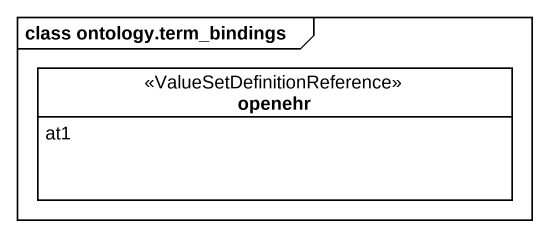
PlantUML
@startuml
mainframe class ontology.term_bindings
hide circle
hide empty members
enum openehr <<ValueSetDefinitionReference>> {
  at1
}
@enduml
